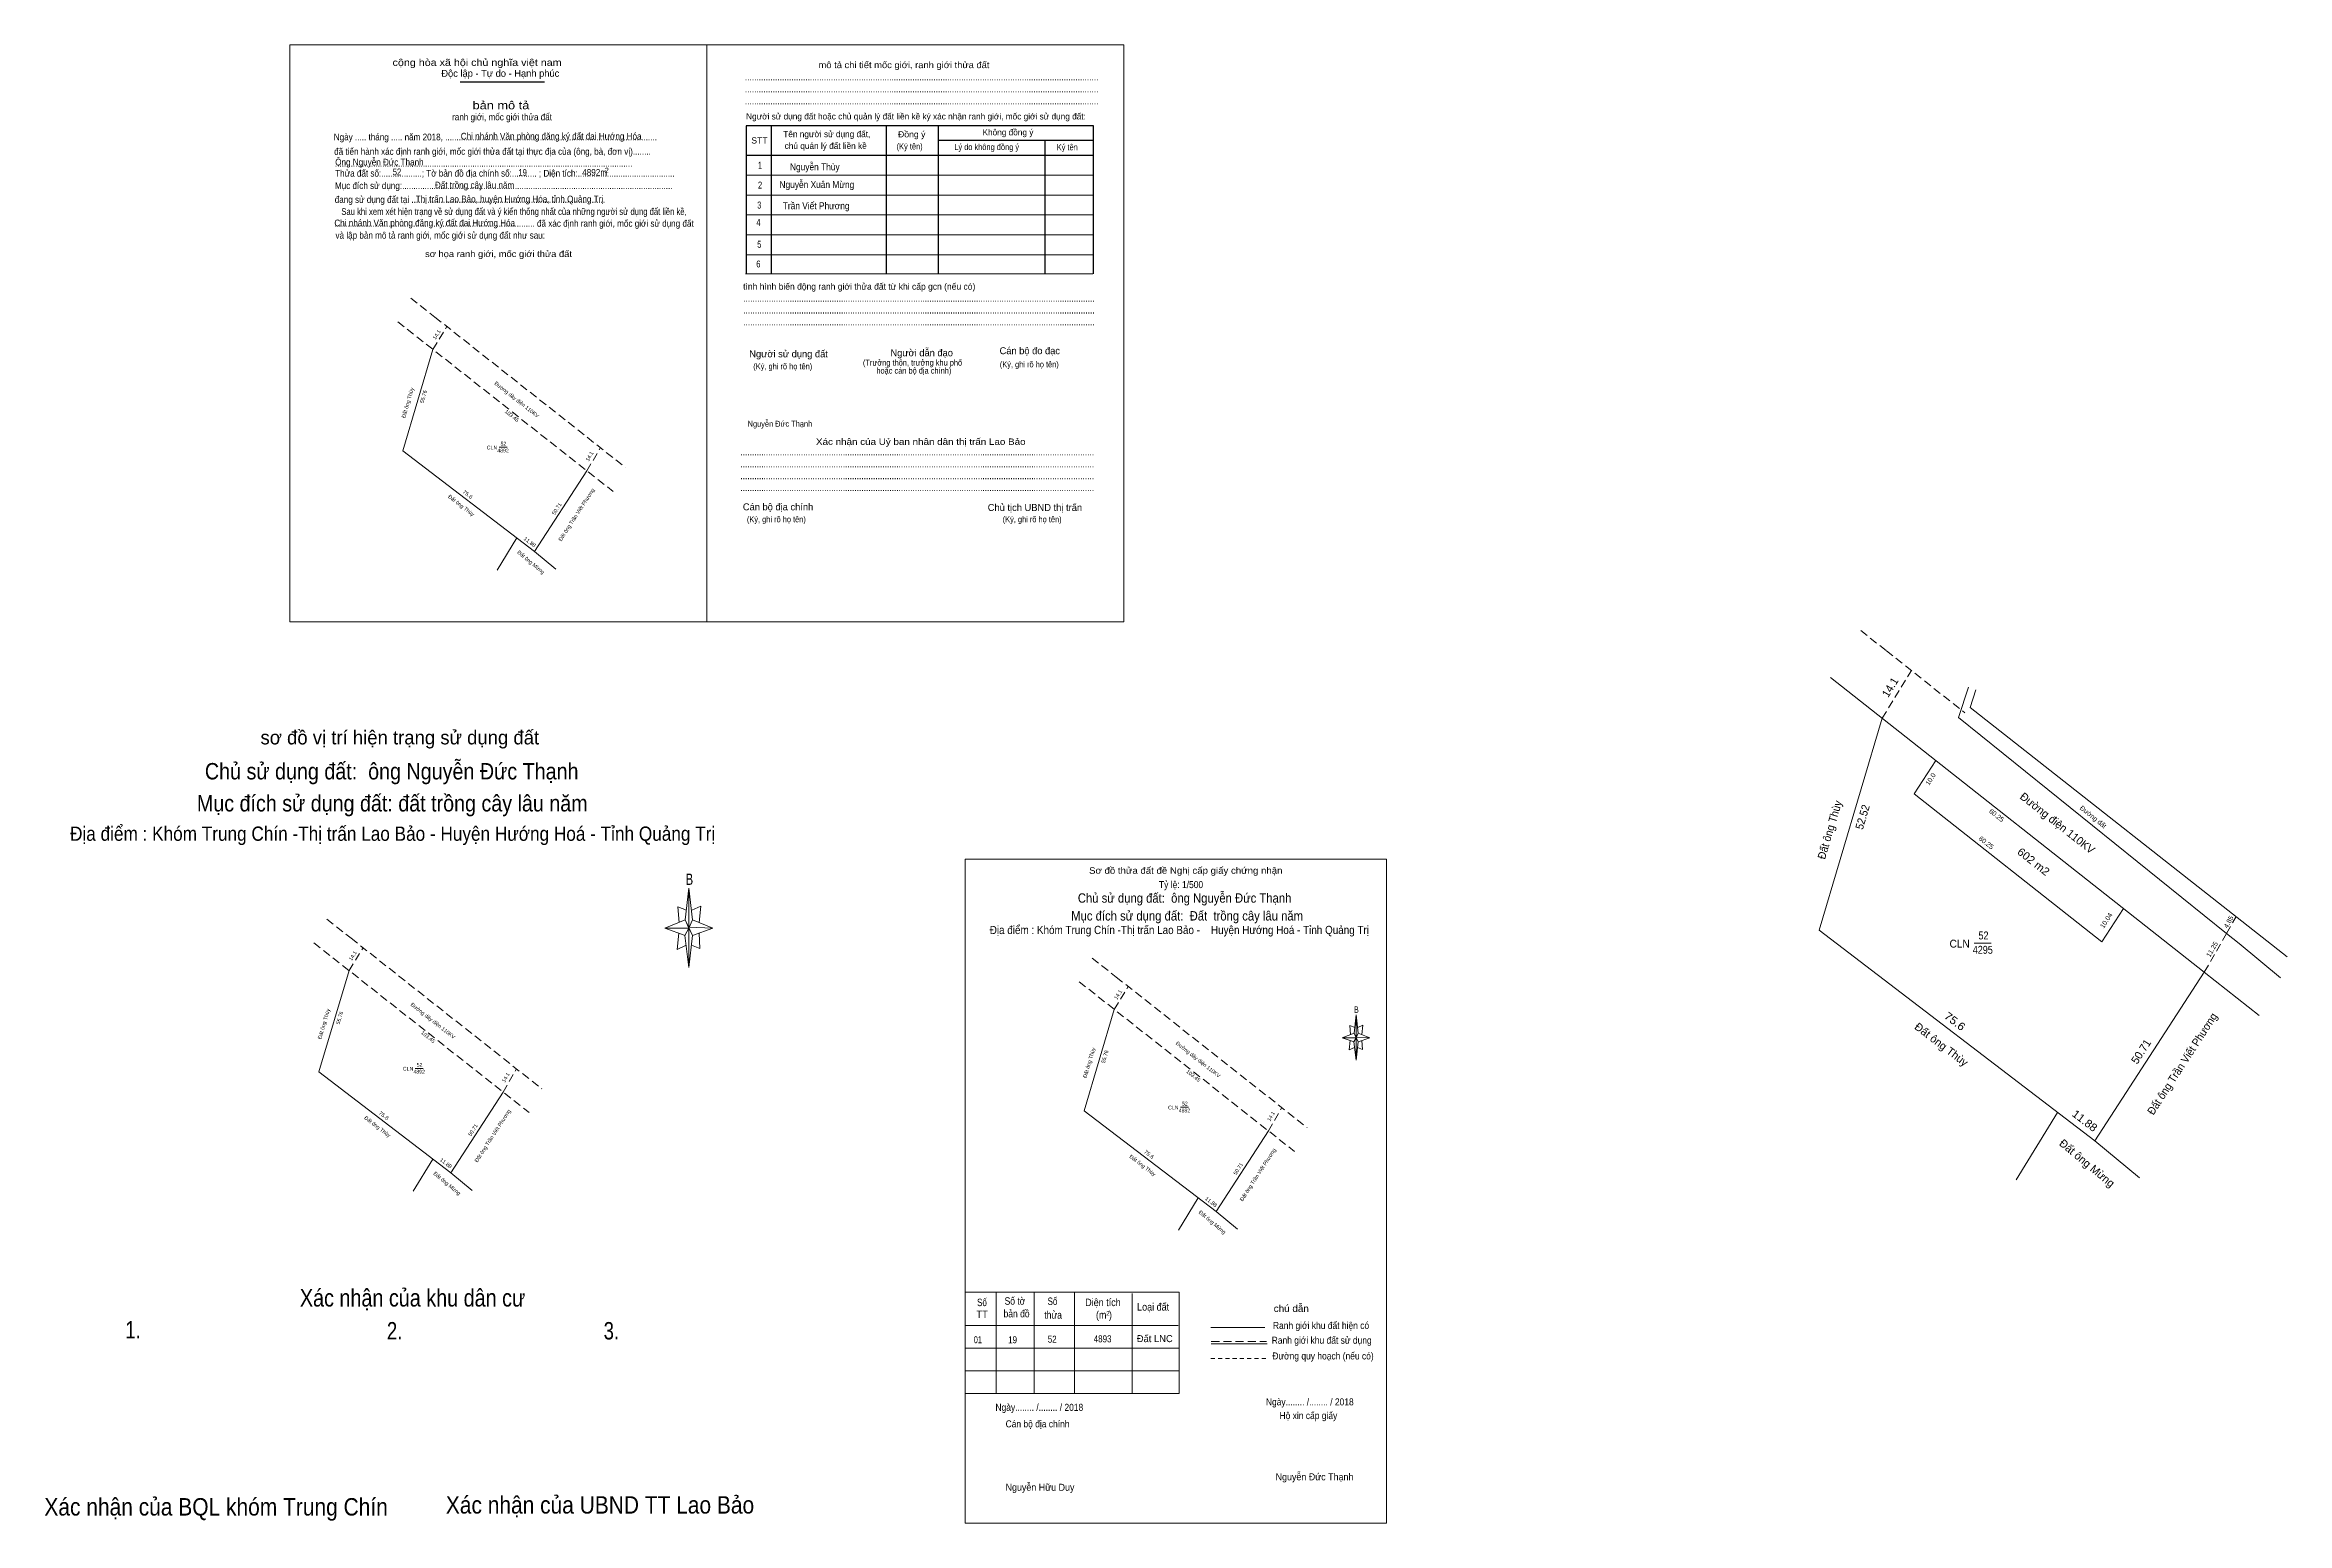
# Model space of a CAD drawing. Header units: metres. Extents: x 537611 to 538176, y 1837952 to 1838324.
import ezdxf
from ezdxf.enums import TextEntityAlignment as Align

# ---------------------------------------------------------------- set-up
doc = ezdxf.new("R2010")
doc.units = ezdxf.units.M
doc.header["$LTSCALE"] = 0.68
doc.linetypes.add('MEDIUM_DASHED', pattern=[4.5, 3, -1.5])
doc.linetypes.add('SHORT_DASHED', pattern=[2.7, 1.5, -1.2])
for name, color, linetype in [('17', 7, 'Continuous'), ('2', 7, 'Continuous'), ('25', 7, 'Continuous'), ('6', 7, 'Continuous')]:
    doc.layers.add(name, color=color, linetype=linetype)
for name, color, linetype, lineweight in [('36', 7, 'Continuous', 13), ('5', 7, 'Continuous', 13), ('7', 7, 'Continuous', 13)]:
    doc.layers.add(name, color=color, linetype=linetype, lineweight=lineweight)

msp = doc.modelspace()

# ---------------------------------------------------------------- linework, layer by layer
at = {"layer": '36', "linetype": 'MEDIUM_DASHED'}
for p, q in [((537703.13, 1838260.55), (537709.23, 1838255.76)), ((537699.86, 1838254.6), (537754.2, 1838211.78)), ((537708.73, 1838247.6), (537712.26, 1838253.36)), ((537709.23, 1838255.76), (537757.35, 1838217.81)), ((537747.59, 1838216.98), (537750.97, 1838222.84)), ((538074.33, 1838154.6), (538081.7, 1838166.62)), ((537681.98, 1838103.9), (537688.08, 1838099.11)), ((538161.22, 1838100.34), (538163.6, 1838104.57)), ((537678.71, 1838097.95), (537733.05, 1838055.13)), ((537688.08, 1838099.11), (537736.2, 1838061.16)), ((538155.58, 1838090.56), (538161.22, 1838100.34)), ((537687.58, 1838090.95), (537691.11, 1838096.71)), ((537875.02, 1838094.11), (537881.12, 1838089.32)), ((537871.75, 1838088.16), (537926.09, 1838045.34)), ((537880.62, 1838081.16), (537884.15, 1838086.92)), ((537881.12, 1838089.32), (537929.24, 1838051.37)), ((537726.44, 1838060.33), (537729.82, 1838066.19)), ((537919.48, 1838050.54), (537922.86, 1838056.4))]:
    msp.add_line(p, q, dxfattribs=at)
at = {"layer": '36'}
for p, q in [((537708.73, 1838247.6), (537701.14, 1838222.05)), ((537734.4, 1838196.64), (537701.14, 1838222.05)), ((537725.41, 1838222.92), (537727.45, 1838222.92)), ((537734.4, 1838196.64), (537747.59, 1838216.98)), ((537729.89, 1838200.07), (537724.91, 1838191.95)), ((537739.77, 1838192.16), (537734.4, 1838196.64)), ((538093.59, 1838154.82), (538096.09, 1838162.44)), ((538096.51, 1838157.33), (538097.97, 1838161.78)), ((538074.33, 1838154.6), (538058.46, 1838101.15)), ((538161.22, 1838100.34), (538093.59, 1838154.82)), ((538096.51, 1838157.33), (538176.48, 1838094.44)), ((538082.42, 1838135.5), (538087.88, 1838143.92)), ((537772.37, 1838103.73), (537773.33, 1838111.76)), ((537774.24, 1838103.73), (537779.38, 1838101.66)), ((537772.37, 1838099.81), (537767.23, 1838101.66)), ((537774.24, 1838099.81), (537773.33, 1838091.77)), ((537775.87, 1838100.43), (537776.09, 1838096.51)), ((538128, 1838048), (538058.46, 1838101.15)), ((538097.56, 1838097.89), (538101.85, 1838097.89)), ((537776.09, 1838096.51), (537773.95, 1838097.34)), ((537687.58, 1838090.95), (537679.99, 1838065.4)), ((538128, 1838048), (538155.58, 1838090.56)), ((537880.62, 1838081.16), (537873.03, 1838055.61)), ((537713.25, 1838039.99), (537679.99, 1838065.4)), ((537704.26, 1838066.27), (537706.3, 1838066.27)), ((537713.25, 1838039.99), (537726.44, 1838060.33)), ((537906.29, 1838030.2), (537873.03, 1838055.61)), ((537897.3, 1838056.48), (537899.34, 1838056.48)), ((538118.56, 1838055.21), (538108.16, 1838038.21)), ((537906.29, 1838030.2), (537919.48, 1838050.54)), ((538139.21, 1838038.66), (538128, 1838048)), ((537708.74, 1838043.42), (537703.76, 1838035.3)), ((537718.62, 1838035.51), (537713.25, 1838039.99)), ((537901.78, 1838033.63), (537896.8, 1838025.51)), ((537911.66, 1838025.72), (537906.29, 1838030.2))]:
    msp.add_line(p, q, dxfattribs=at)
at = {"layer": '36', "linetype": 'MEDIUM_DASHED'}
msp.add_lwpolyline([(538068.92, 1838176.7), (538075.37, 1838171.61), (538095.19, 1838155.99)], dxfattribs=at)
at = {"layer": '36'}
for points in [[(538061.3, 1838164.88), (538155.58, 1838090.56), (538169.4, 1838079.67)], [(538082.42, 1838135.5), (538129.74, 1838098.2), (538135.2, 1838106.62)], [(537773.33, 1838101.66), (537772.37, 1838103.73), (537767.23, 1838101.66)], [(537772.71, 1838106.18), (537770.53, 1838107.01), (537770.85, 1838103.11)], [(537774.03, 1838106.18), (537776.29, 1838107.24), (537775.87, 1838103.11)], [(537770.73, 1838100.43), (537770.31, 1838096.3), (537772.58, 1838097.34)], [(537773.33, 1838101.66), (537774.24, 1838099.81), (537779.38, 1838101.66)], [(538174.77, 1838089.17), (538164.37, 1838097.8), (538161.22, 1838100.34)]]:
    msp.add_lwpolyline(points, dxfattribs=at)
for points in [[(537773.33, 1838111.76), (537774.24, 1838103.73), (537773.33, 1838101.66)], [(537773.33, 1838101.66), (537767.23, 1838101.66), (537772.37, 1838103.73), (537774.24, 1838099.81), (537779.38, 1838101.66), (537773.33, 1838101.87)], [(537773.33, 1838101.66), (537773.33, 1838091.77), (537772.31, 1838099.81)]]:
    msp.add_lwpolyline(points, close=True, dxfattribs=at)
at = {"layer": '5'}
for p, q in [((537941.09, 1838075.21), (537941.62, 1838079.82)), ((537941.09, 1838075.21), (537941.62, 1838079.82)), ((537942.14, 1838075.21), (537945.1, 1838074.03)), ((537942.14, 1838075.21), (537945.1, 1838074.03)), ((537941.09, 1838072.97), (537938.12, 1838074.03)), ((537941.09, 1838072.97), (537938.12, 1838074.03)), ((537942.14, 1838072.97), (537941.62, 1838068.37)), ((537942.14, 1838072.97), (537941.62, 1838068.37)), ((537943.21, 1838071.08), (537941.97, 1838071.55)), ((537943.21, 1838071.08), (537941.97, 1838071.55)), ((537943.09, 1838073.32), (537943.21, 1838071.08)), ((537943.09, 1838073.32), (537943.21, 1838071.08)), ((537843.01, 1838009.88), (537896.96, 1838009.88)), ((537843.01, 1838009.88), (537896.96, 1838009.88)), ((537850.78, 1838009.88), (537850.78, 1837984.32)), ((537850.78, 1838009.88), (537850.78, 1837984.32)), ((537860.4, 1838009.88), (537860.4, 1837984.32)), ((537860.4, 1838009.88), (537860.4, 1837984.32)), ((537870.62, 1838009.88), (537870.62, 1837984.32)), ((537870.62, 1838009.88), (537870.62, 1837984.32)), ((537885.15, 1838009.52), (537885.15, 1838001.61)), ((537885.15, 1838009.52), (537885.15, 1838001.61)), ((537896.96, 1838009.88), (537896.96, 1837984.32)), ((537896.96, 1838009.88), (537896.96, 1837984.32)), ((537843.01, 1838001.45), (537896.69, 1838001.45)), ((537843.01, 1838001.45), (537896.69, 1838001.45)), ((537885.15, 1838001.61), (537885.15, 1837984.32)), ((537885.15, 1838001.61), (537885.15, 1837984.32)), ((537904.96, 1838000.99), (537918.56, 1838000.99)), ((537904.96, 1838000.99), (537918.56, 1838000.99)), ((537905.09, 1837996.79), (537919.14, 1837996.79)), ((537905.09, 1837996.79), (537919.14, 1837996.79)), ((537843.01, 1837995.7), (537896.96, 1837995.7)), ((537843.01, 1837995.7), (537896.96, 1837995.7)), ((537842.93, 1837990.04), (537896.87, 1837990.04)), ((537842.93, 1837990.04), (537896.87, 1837990.04)), ((537843.01, 1837984.32), (537896.96, 1837984.32)), ((537843.01, 1837984.32), (537896.96, 1837984.32))]:
    msp.add_line(p, q, dxfattribs=at)
at = {"layer": '5', "linetype": 'MEDIUM_DASHED'}
msp.add_line((537905.09, 1837997.39), (537919.02, 1837997.39), dxfattribs=at)
msp.add_line((537905.09, 1837997.39), (537919.02, 1837997.39), dxfattribs=at)
at = {"layer": '5', "linetype": 'SHORT_DASHED'}
msp.add_line((537904.96, 1837993.13), (537919.02, 1837993.13), dxfattribs=at)
msp.add_line((537904.96, 1837993.13), (537919.02, 1837993.13), dxfattribs=at)
at = {"layer": '5'}
for points in [[(537843.01, 1838119.02), (537949.3, 1838119.02), (537949.3, 1837951.61), (537843.01, 1837951.61)], [(537843.01, 1838119.02), (537949.3, 1838119.02), (537949.3, 1837951.61), (537843.01, 1837951.61)], [(537941.62, 1838074.03), (537938.12, 1838074.03), (537941.09, 1838075.21), (537942.14, 1838072.97), (537945.1, 1838074.03), (537941.62, 1838074.15)], [(537941.62, 1838074.03), (537938.12, 1838074.03), (537941.09, 1838075.21), (537942.14, 1838072.97), (537945.1, 1838074.03), (537941.62, 1838074.15)], [(537941.62, 1838079.82), (537942.14, 1838075.21), (537941.62, 1838074.03)], [(537941.62, 1838079.82), (537942.14, 1838075.21), (537941.62, 1838074.03)], [(537941.62, 1838074.03), (537941.62, 1838068.37), (537941.03, 1838072.97)], [(537941.62, 1838074.03), (537941.62, 1838068.37), (537941.03, 1838072.97)]]:
    msp.add_lwpolyline(points, close=True, dxfattribs=at)
for points in [[(537941.62, 1838074.03), (537941.09, 1838075.21), (537938.12, 1838074.03)], [(537941.62, 1838074.03), (537941.09, 1838075.21), (537938.12, 1838074.03)], [(537941.27, 1838076.64), (537940.02, 1838077.1), (537940.21, 1838074.87)], [(537941.27, 1838076.64), (537940.02, 1838077.1), (537940.21, 1838074.87)], [(537942.03, 1838076.64), (537943.32, 1838077.22), (537943.09, 1838074.87)], [(537942.03, 1838076.64), (537943.32, 1838077.22), (537943.09, 1838074.87)], [(537940.14, 1838073.32), (537939.9, 1838070.97), (537941.2, 1838071.55)], [(537940.14, 1838073.32), (537939.9, 1838070.97), (537941.2, 1838071.55)], [(537941.62, 1838074.03), (537942.14, 1838072.97), (537945.1, 1838074.03)], [(537941.62, 1838074.03), (537942.14, 1838072.97), (537945.1, 1838074.03)]]:
    msp.add_lwpolyline(points, dxfattribs=at)
at = {"layer": '7', "lineweight": 25}
for p, q in [((537715.62, 1838315.1), (537736.89, 1838315.1)), ((537794.04, 1838304.01), (537794.04, 1838266.65)), ((537823.06, 1838303.86), (537823.06, 1838266.65)), ((537836.15, 1838303.86), (537836.15, 1838266.65)), ((537787.74, 1838296.58), (537875.38, 1838296.58)), ((537836.15, 1838300.39), (537875.38, 1838300.39)), ((537863.09, 1838300.39), (537863.09, 1838266.65))]:
    msp.add_line(p, q, dxfattribs=at)
at = {"layer": '7'}
for p, q in [((537787.74, 1838291.57), (537875.38, 1838291.57)), ((537787.74, 1838286.55), (537875.38, 1838286.55)), ((537787.74, 1838281.53), (537875.38, 1838281.53)), ((537787.74, 1838276.51), (537875.38, 1838276.51)), ((537787.74, 1838271.5), (537875.38, 1838271.5)), ((537787.59, 1838266.65), (537875.23, 1838266.65))]:
    msp.add_line(p, q, dxfattribs=at)
for points in [[(537672.68, 1838324.42), (537777.87, 1838324.42), (537777.87, 1838178.94), (537672.68, 1838178.94)], [(537777.87, 1838324.42), (537883.06, 1838324.42), (537883.06, 1838178.93), (537777.87, 1838178.93)], [(537777.87, 1838324.42), (537883.06, 1838324.42), (537883.06, 1838178.93), (537777.87, 1838178.93)]]:
    msp.add_lwpolyline(points, close=True, dxfattribs=at)
at = {"layer": '7', "lineweight": 25}
msp.add_lwpolyline([(537875.38, 1838266.65), (537875.38, 1838304.01), (537787.74, 1838304.01), (537787.74, 1838266.65)], dxfattribs=at)

# ---------------------------------------------------------------- texts
at = {"layer": '17', "width": 0.9}
msp.add_text('Nguyễn Đức Thạnh', height=1.5, dxfattribs=at).set_placement((537796.27, 1838228.11), align=Align.CENTER)
at = {"layer": '2', "width": 0.9}
msp.add_text('Mục đích sử dụng đất:  Đất  trồng cây lâu năm', height=2.362, dxfattribs=at).set_placement((537898.985, 1838103.59), align=Align.CENTER)
at = {"layer": '25', "width": 0.9}
for s, p in [('Chi nhánh Văn phòng đăng ký đất đai Hướng Hóa', (537715.76, 1838300.53)), (' Đất trồng cây lâu năm ', (537708.66, 1838288.21)), ('Chi nhánh Văn phòng đăng ký đất đai Hướng Hóa', (537683.87, 1838278.66))]:
    msp.add_text(s, height=1.7, dxfattribs=at).set_placement(p)
at = {"layer": '36'}
for s, height, rotation, p in [('14.1', 0.9565, 58.486, (537710.0898, 1838251.095)), ('Đường dây điện 110KV', 0.9563, 321.755, (537729.569, 1838234.5976)), ('14.1', 0.9565, 60.009, (537748.6669, 1838220.4109)), ('Đất ông Thùy', 0.9565, 322.609, (537715.5896, 1838207.8945)), ('50.71', 0.9565, 57.056, (537740.3775, 1838207.1449)), ('Đất ông Mừng', 0.9565, 320.199, (537733.1439, 1838193.5822)), ('14.1', 2, 58.486, (538077.1792, 1838161.8773)), ('Đường điện 110KV', 2, 321.755, (538117.911, 1838127.3697)), ('Đường đất', 1.2, 321.146, (538127.1636, 1838129.2488)), ('4.85', 1.2, 60.636, (538162.2263, 1838102.9508)), ('11.25', 1.2, 60.029, (538158.0595, 1838096.0153)), ('14.1', 0.9565, 58.486, (537688.9398, 1838094.445)), ('Đường dây điện 110KV', 0.9563, 321.755, (537708.424, 1838077.9437)), ('14.1', 0.9565, 58.486, (537881.9767, 1838084.65)), ('Đất ông Thùy', 2, 322.609, (538088.6578, 1838071.5336)), ('Đường dây điện 110KV', 0.9564, 321.755, (537901.459, 1838068.1577)), ('50.71', 2, 57.056, (538140.4736, 1838070.0012)), ('14.1', 0.9565, 60.009, (537727.5169, 1838063.7609)), ('Đất ông Thùy', 0.9565, 322.609, (537694.4396, 1838051.2445)), ('14.1', 0.9565, 60.009, (537920.5598, 1838053.9759)), ('50.71', 0.9565, 57.056, (537719.2275, 1838050.4949)), ('Đất ông Mừng', 2, 320.199, (538125.3649, 1838041.6152)), ('Đất ông Thùy', 0.9565, 322.609, (537887.4696, 1838041.4621)), ('50.71', 0.9565, 57.056, (537912.2642, 1838040.6999)), ('Đất ông Mừng', 0.9565, 320.199, (537711.9939, 1838036.9322)), ('Đất ông Mừng', 0.9565, 320.199, (537905.0339, 1838027.1422))]:
    msp.add_text(s, height=height, rotation=rotation, dxfattribs=at).set_placement(p, align=Align.CENTER)
for s, height, rotation, width, p in [('Đất ông Thùy', 0.9565, 73.463, 0.95, (537702.8396, 1838234.0239)), ('55.76', 0.9565, 73.463, 0.95, (537706.8146, 1838235.5539)), ('103.45', 0.9563, 321.755, 1.05, (537728.369, 1838230.5039)), ('75.6', 0.9565, 322.609, 1.1, (537717.2046, 1838210.6752)), ('Đất ông Trần Viết Phương', 0.9565, 57.056, 0.95, (537745.3453, 1838205.6749)), ('11.88', 0.9565, 322.609, 1.05, (537732.8846, 1838198.6717)), ('10.0', 1.2, 57.038, 1.05, (538087.0158, 1838138.9286)), ('Đất ông Thùy', 2, 73.463, 0.95, (538062.0434, 1838126.1754)), ('52.52', 2, 73.463, 0.95, (538070.3201, 1838129.4054)), ('60.25', 1.2, 321.752, 1.05, (538102.8136, 1838129.6413)), ('60.25', 1.2, 321.753, 1.05, (538100.2136, 1838122.7414)), ('602 m2', 2, 321.755, 1.05, (538111.886, 1838117.6468)), ('10.04', 1.2, 57.038, 1.05, (538131.3498, 1838103.2686)), ('Đất ông Thùy', 0.9565, 73.463, 0.95, (537681.6896, 1838077.3739)), ('75.6', 2, 322.609, 1.1, (538092.0578, 1838077.365)), ('55.76', 0.9565, 73.463, 0.95, (537685.6646, 1838078.9039)), ('103.45', 0.9563, 321.755, 1.05, (537707.219, 1838073.8539)), ('Đất ông Trần Viết Phương', 2, 57.056, 0.95, (538150.8584, 1838066.9212)), ('Đất ông Thùy', 0.9565, 73.463, 0.95, (537874.7296, 1838067.5839)), ('55.76', 0.9565, 73.463, 0.95, (537878.7046, 1838069.1139)), ('103.45', 0.9564, 321.755, 1.05, (537900.259, 1838064.0639)), ('75.6', 0.9565, 322.609, 1.1, (537696.0546, 1838054.0252)), ('Đất ông Trần Viết Phương', 0.9565, 57.056, 0.95, (537724.1953, 1838049.0249)), ('11.88', 2, 322.609, 1.05, (538124.8278, 1838052.3029)), ('11.88', 0.9565, 322.609, 1.05, (537711.7346, 1838042.0217)), ('75.6', 0.9565, 322.609, 1.1, (537889.0896, 1838044.239)), ('Đất ông Trần Viết Phương', 0.9565, 57.056, 0.95, (537917.232, 1838039.2299)), ('11.88', 0.9565, 322.609, 1.05, (537904.7646, 1838032.2394))]:
    msp.add_text(s, height=height, rotation=rotation, dxfattribs=dict(at, width=width)).set_placement(p, align=Align.CENTER)
for s, height, width, p in [('CLN', 0.9565, 0.95, (537723.63, 1838222.38)), ('4892', 0.9565, 0.85, (537726.425, 1838221.63)), ('52', 0.9565, 0.85, (537726.52, 1838223.36)), ('Chủ sử dụng đất:  ông Nguyễn Đức Thạnh', 4.13, 0.9, (537698.335, 1838139.17)), ('Mục đích sử dụng đất: đất trồng cây lâu năm', 4.126, 0.9, (537698.475, 1838131.09)), ('Địa điểm : Khóm Trung Chín -Thị trấn Lao Bảo - Huyện Hướng Hoá - Tỉnh Quảng Trị ', 3.6, 0.9, (537699.175, 1838123.69)), ('B', 2.838, 0.75, (537773.435, 1838112.57)), ('CLN', 2, 0.95, (538093.865, 1838096.75)), ('52', 2, 0.85, (538099.885, 1838098.82)), ('4295', 2, 0.85, (538099.7, 1838095.2)), ('CLN', 0.9565, 0.95, (537702.48, 1838065.73)), ('4892', 0.9565, 0.85, (537705.275, 1838064.98)), ('52', 0.9565, 0.85, (537705.37, 1838066.71)), ('CLN', 0.9565, 0.95, (537895.515, 1838055.94)), ('4892', 0.9565, 0.85, (537898.315, 1838055.19)), ('52', 0.9565, 0.85, (537898.41, 1838056.92)), ('Xác nhận của khu dân cư', 4.387, 0.85, (537703.6, 1838006.23)), ('1.', 4.387, 0.8, (537633.065, 1837998.18)), ('2.', 4.387, 0.8, (537699.075, 1837997.93)), ('3.', 4.387, 0.8, (537753.755, 1837997.93)), ('Xác nhận của BQL khóm Trung Chín', 4.39, 0.9, (537654.04, 1837953.53)), ('Xác nhận của UBND TT Lao Bảo', 4.387, 0.9, (537750.885, 1837954.02))]:
    msp.add_text(s, height=height, dxfattribs=dict(at, width=width)).set_placement(p, align=Align.CENTER)
msp.add_text('sơ đồ vị trí hiện trạng sử dụng đất', height=3.491, dxfattribs=at).set_placement((537700.385, 1838148), align=Align.CENTER)
at = {"layer": '5'}
for s, height, width, p in [('Sơ đồ thửa đất đề Nghị cấp giấy chứng nhận', 1.653, 1.1, (537898.65, 1838115.37)), ('Sơ đồ thửa đất đề Nghị cấp giấy chứng nhận', 1.653, 1.1, (537898.65, 1838115.37)), ('Chủ sử dụng đất:  ông Nguyễn Đức Thạnh', 2.36, 0.9, (537898.35, 1838108.08)), ('Tỷ lệ: 1/500', 1.771, 0.9, (537897.455, 1838111.76)), ('Địa điểm : Khóm Trung Chín -Thị trấn Lao Bảo -    Huyện Hướng Hoá - Tỉnh Quảng Trị ', 2.07, 0.9, (537897.375, 1838100.17)), ('B', 1.627, 0.75, (537941.68, 1838080.29)), ('B', 1.627, 0.75, (537941.68, 1838080.29)), ('Số', 1.889, 0.8, (537847.24, 1838006.34)), ('Số', 1.889, 0.8, (537847.24, 1838006.34)), ('Số tờ', 1.889, 0.85, (537855.56, 1838006.69)), ('Số tờ', 1.889, 0.85, (537855.56, 1838006.69)), ('Số', 1.889, 0.8, (537865.02, 1838006.62)), ('Số', 1.889, 0.8, (537865.02, 1838006.62)), ('Diện tích', 1.889, 0.9, (537877.76, 1838006.34)), ('Diện tích', 1.889, 0.9, (537877.76, 1838006.34)), ('Loại đất', 1.889, 0.9, (537890.41, 1838005.21)), ('Loại đất', 1.889, 0.9, (537890.41, 1838005.21)), ('chú dẫn', 1.771, 1.05, (537925.265, 1838004.87)), ('chú dẫn', 1.771, 1.05, (537925.265, 1838004.87)), ('TT', 1.889, 0.95, (537847.27, 1838003.32)), ('TT', 1.889, 0.95, (537847.27, 1838003.32)), ('bản đồ', 1.889, 0.85, (537855.965, 1838003.5)), ('bản đồ', 1.889, 0.85, (537855.965, 1838003.5)), ('thửa', 1.889, 0.85, (537865.185, 1838003.19)), ('thửa', 1.889, 0.85, (537865.185, 1838003.19)), ('(m )', 1.889, 0.9, (537878.005, 1838003.19)), ('(m )', 1.889, 0.9, (537878.005, 1838003.19)), ('2', 1.162, 0.8, (537879.005, 1838003.9)), ('2', 1.162, 0.8, (537879.005, 1838003.9)), ('Ranh giới khu đất hiện có ', 1.771, 0.9, (537933.065, 1838000.58)), ('Ranh giới khu đất hiện có ', 1.771, 0.9, (537933.065, 1838000.58)), ('01', 1.771, 0.75, (537846.195, 1837996.99)), ('01', 1.771, 0.75, (537846.195, 1837996.99)), ('19', 1.77, 0.85, (537854.96, 1837996.97)), ('52', 1.77, 0.85, (537864.95, 1837997.11)), ('4893', 1.77, 0.85, (537877.665, 1837997.21)), ('Ranh giới khu đất sử dụng', 1.771, 0.9, (537932.935, 1837996.85)), ('Ranh giới khu đất sử dụng', 1.771, 0.9, (537932.935, 1837996.85)), ('Đường quy hoạch (nếu có)', 1.771, 0.9, (537933.27, 1837992.89)), ('Đường quy hoạch (nếu có)', 1.771, 0.9, (537933.27, 1837992.89)), ('Ngày........ /........ / 2018', 1.77, 0.9, (537861.71, 1837979.93)), ('Ngày........ /........ / 2018', 1.77, 0.9, (537929.94, 1837981.3)), ('Hộ xin cấp giấy', 1.771, 0.9, (537929.585, 1837977.85)), ('Hộ xin cấp giấy', 1.771, 0.9, (537929.585, 1837977.85)), ('Cán bộ địa chính', 1.771, 0.9, (537861.26, 1837975.76)), ('Cán bộ địa chính', 1.771, 0.9, (537861.26, 1837975.76)), ('Nguyễn Hữu Duy', 1.77, 0.95, (537861.875, 1837959.77)), ('Nguyễn Đức Thạnh', 1.77, 0.95, (537931.12, 1837962.41))]:
    msp.add_text(s, height=height, dxfattribs=dict(at, width=width)).set_placement(p, align=Align.CENTER)
msp.add_text('Đất LNC', height=1.771, dxfattribs=at).set_placement((537890.83, 1837997.26), align=Align.CENTER)
at = {"layer": '6', "width": 0.9}
msp.add_text('Ông Nguyễn Đức Thạnh', height=1.7, dxfattribs=at).set_placement((537684.09, 1838294))
at = {"layer": '7'}
for s, height, width, p in [('cộng hòa xã hội chủ nghĩa việt nam', 1.756, 1.15, (537698.56, 1838319.11)), ('........................................................................................................................................................', 1.756, 0.9, (537787.4, 1838315.45)), ('........................................................................................................................................................', 1.756, 0.9, (537787.4, 1838312.44)), ('........................................................................................................................................................', 1.756, 0.9, (537787.4, 1838309.43)), ('Ngày ..... tháng ..... năm 2018, ..............................................................................................', 1.7, 0.9, (537683.73, 1838300.33)), ('Đồng ý', 1.555, 1.05, (537826.06, 1838301.09)), (' đã tiến hành xác định ranh giới, mốc giới thửa đất tại thực địa của (ông, bà, đơn vị)........', 1.7, 0.9, (537683.25, 1838296.69)), ('STT', 1.555, 1.05, (537789.04, 1838299.54)), ('(Ký tên)', 1.555, 0.9, (537825.72, 1838298.04)), ('Lý do không đồng ý', 1.555, 0.9, (537840.26, 1838297.89)), ('Ký tên', 1.555, 0.9, (537866.1, 1838297.83)), ('Thửa đất số:..................; Tờ bản đồ địa chính số:........... ; Diện tích:...........................................', 1.7, 0.9, (537684.09, 1838291.19)), ('Mục đích sử dụng:........................................................................................................................', 1.7, 0.9, (537684.01, 1838288.07)), ('....................................................................................................................................', 1.7, 0.9, (537684.01, 1838293.69)), ('52', 1.7, 0.85, (537698.59, 1838291.53)), ('19', 1.7, 0.85, (537730.29, 1838291.39)), ('4892m', 1.7, 0.9, (537746.41, 1838291.41)), ('2', 1.377, 0.8, (537752.08, 1838292.07)), ('đang sử dụng đất tại ......................................................................................', 1.7, 0.9, (537683.97, 1838284.57)), ('Thị trấn Lao Bảo, huyện Hướng Hóa, tỉnh Quảng Trị', 1.7, 0.9, (537704.38, 1838284.69)), ('......................................................................................... đã xác định ranh giới, mốc giới sử dụng đất', 1.7, 0.9, (537683.83, 1838278.55)), ('Sau khi xem xét hiện trạng về sử dụng đất và ý kiến thống nhất của những người sử dụng đất liền kề,', 1.7, 0.85, (537685.63, 1838281.54)), (' và lập bản mô tả ranh giới, mốc giới sử dụng đất như sau:', 1.7, 0.9, (537683.59, 1838275.54)), ('.......................................................................................................................................................', 1.756, 0.9, (537787, 1838259.67)), ('.......................................................................................................................................................', 1.756, 0.9, (537787, 1838256.66)), ('.......................................................................................................................................................', 1.756, 0.9, (537787, 1838253.65)), ('(Ký, ghi rõ họ tên)', 1.505, 0.9, (537851.74, 1838243.09)), ('(Ký, ghi rõ họ tên)', 1.505, 0.9, (537789.55, 1838242.59)), ('........................................................................................................................................................', 1.756, 0.9, (537786.28, 1838220.9)), ('........................................................................................................................................................', 1.756, 0.9, (537786.28, 1838217.89)), ('........................................................................................................................................................', 1.756, 0.9, (537786.28, 1838214.89)), ('........................................................................................................................................................', 1.756, 0.9, (537786.28, 1838211.88)), ('(Ký, ghi rõ họ tên)', 1.505, 0.9, (537787.94, 1838204.02)), ('(Ký, ghi rõ họ tên)', 1.505, 0.9, (537852.46, 1838204.02))]:
    msp.add_text(s, height=height, dxfattribs=dict(at, width=width)).set_placement(p)
for s, height, p in [('Độc lập - Tự do - Hạnh phúc', 1.756, (537710.85, 1838316.36)), ('Người sử dụng đất hoặc chủ quản lý đất liền kề ký xác nhận ranh giới, mốc giới sử dụng đất:', 1.555, (537787.74, 1838305.61)), ('Tên người sử dụng đất,', 1.555, (537797.12, 1838301.14)), ('Không đồng ý', 1.555, (537847.38, 1838301.6)), ('chủ quản lý đất liền kề', 1.555, (537797.48, 1838298.18)), ('tình hình biến động ranh giới thửa đất từ khi cấp gcn (nếu có)', 1.605, (537787, 1838262.68)), ('Người sử dụng đất', 1.756, (537788.54, 1838245.61)), ('Người dẫn đạo', 1.755, (537824.15, 1838245.89)), ('Cán bộ đo đạc', 1.752, (537851.68, 1838246.41)), ('Cán bộ địa chính', 1.756, (537786.92, 1838207.03)), ('Chủ tịch UBND thị trấn', 1.76, (537848.69, 1838206.87))]:
    msp.add_text(s, height=height, dxfattribs=at).set_placement(p)
for s, height, width, p in [('mô tả chi tiết mốc giới, ranh giới thửa đất', 1.605, 1.1, (537827.57, 1838318.55)), ('ranh giới, mốc giới thửa đất', 1.7, 0.9, (537726.17, 1838305.38)), ('bản mô tả', 2.007, 1.2, (537725.9, 1838308.18)), ('2', 1.756, 0.8, (537791.255, 1838288.18)), ('1', 1.756, 0.7, (537791.245, 1838293.19)), ('Nguyễn Xuân Mừng', 1.75, 0.9, (537805.59, 1838288.31)), ('Nguyễn Thùy', 1.75, 0.9, (537805.07, 1838292.78)), ('3', 1.756, 0.75, (537791.055, 1838283.14)), ('Trần Viết Phương', 1.75, 0.9, (537805.405, 1838282.97)), ('4', 1.756, 0.8, (537790.86, 1838278.76)), ('5', 1.756, 0.75, (537791.065, 1838273.25)), ('sơ họa ranh giới, mốc giới thửa đất', 1.605, 1.1, (537725.285, 1838270.9)), ('6', 1.756, 0.8, (537790.835, 1838268.28)), ('(Trưởng thôn, trưởng khu phố', 1.505, 0.9, (537829.72, 1838243.53)), ('hoặc cán bộ địa chính)', 1.505, 0.9, (537830.055, 1838241.52)), ('Xác nhận của Uỷ ban nhân dân thị trấn Lao Bảo', 1.61, 1.15, (537831.8, 1838223.54))]:
    msp.add_text(s, height=height, dxfattribs=dict(at, width=width)).set_placement(p, align=Align.CENTER)

doc.saveas('drawing.dxf')
